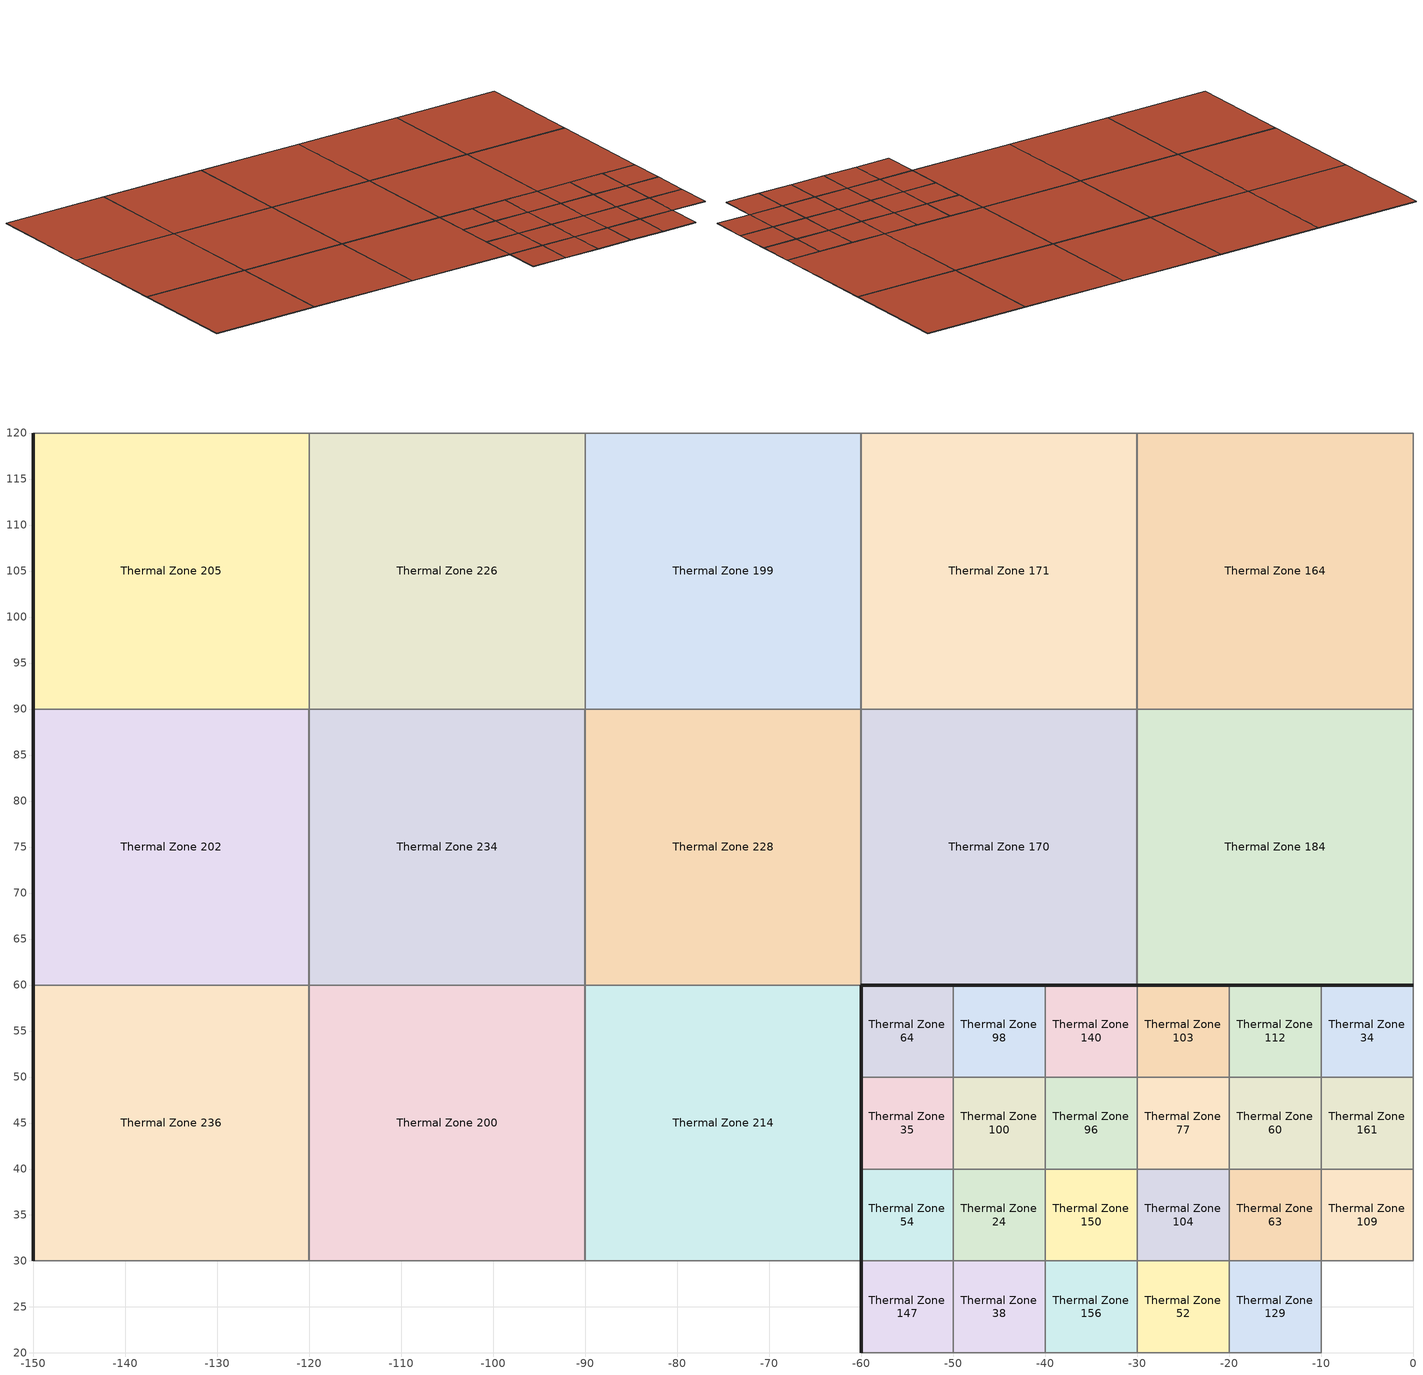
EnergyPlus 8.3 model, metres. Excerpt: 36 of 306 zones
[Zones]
Thermal Zone 100
 floor ground (ASHRAE 90.1-2004 ExtWall Mass ClimateZone 6): -50,50 -40,50 -40,40 -50,40 z-0.1
 wall to Thermal Zone 98 (ASHRAE 90.1-2004 ExtWall Mass ClimateZone 6 Reversed): -40,50 -50,50 z-0.1:0
 wall to Thermal Zone 96 (ASHRAE 90.1-2004 ExtWall Mass ClimateZone 6): -40,40 -40,50 z-0.1:0
 wall to Thermal Zone 24 (ASHRAE 90.1-2004 ExtWall Mass ClimateZone 6): -50,40 -40,40 z-0.1:0
 wall to Thermal Zone 35 (ASHRAE 90.1-2004 ExtWall Mass ClimateZone 6 Reversed): -50,50 -50,40 z-0.1:0
 roof outside (ASHRAE 90.1-2004 ExtWall Mass ClimateZone 6): -50,40 -40,40 -40,50 -50,50 z0
Thermal Zone 103
 floor ground (ASHRAE 90.1-2004 ExtWall Mass ClimateZone 6): -30,60 -20,60 -20,50 -30,50 z-0.1
 wall outside (ASHRAE 90.1-2004 ExtWall Mass ClimateZone 6): -20,60 -30,60 z-0.1:0
 wall to Thermal Zone 112 (ASHRAE 90.1-2004 ExtWall Mass ClimateZone 6): -20,50 -20,60 z-0.1:0
 wall to Thermal Zone 77 (ASHRAE 90.1-2004 ExtWall Mass ClimateZone 6): -30,50 -20,50 z-0.1:0
 wall to Thermal Zone 140 (ASHRAE 90.1-2004 ExtWall Mass ClimateZone 6 Reversed): -30,60 -30,50 z-0.1:0
 roof outside (ASHRAE 90.1-2004 ExtWall Mass ClimateZone 6): -30,50 -20,50 -20,60 -30,60 z0
Thermal Zone 104
 floor ground (ASHRAE 90.1-2004 ExtWall Mass ClimateZone 6): -30,40 -20,40 -20,30 -30,30 z-0.1
 wall to Thermal Zone 77 (ASHRAE 90.1-2004 ExtWall Mass ClimateZone 6 Reversed): -20,40 -30,40 z-0.1:0
 wall to Thermal Zone 63 (ASHRAE 90.1-2004 ExtWall Mass ClimateZone 6): -20,30 -20,40 z-0.1:0
 wall to Thermal Zone 52 (ASHRAE 90.1-2004 ExtWall Mass ClimateZone 6): -30,30 -20,30 z-0.1:0
 wall to Thermal Zone 150 (ASHRAE 90.1-2004 ExtWall Mass ClimateZone 6 Reversed): -30,40 -30,30 z-0.1:0
 roof outside (ASHRAE 90.1-2004 ExtWall Mass ClimateZone 6): -30,30 -20,30 -20,40 -30,40 z0
Thermal Zone 109
 floor ground (ASHRAE 90.1-2004 ExtWall Mass ClimateZone 6): -10,40 0,40 0,30 -10,30 z-0.1
 wall to Thermal Zone 161 (ASHRAE 90.1-2004 ExtWall Mass ClimateZone 6 Reversed): 0,40 -10,40 z-0.1:0
 wall to Thermal Zone 22 (ASHRAE 90.1-2004 ExtWall Mass ClimateZone 6): 0,30 0,40 z-0.1:0
 wall to Thermal Zone 88 (ASHRAE 90.1-2004 ExtWall Mass ClimateZone 6): -10,30 0,30 z-0.1:0
 wall to Thermal Zone 63 (ASHRAE 90.1-2004 ExtWall Mass ClimateZone 6 Reversed): -10,40 -10,30 z-0.1:0
 roof outside (ASHRAE 90.1-2004 ExtWall Mass ClimateZone 6): -10,30 0,30 0,40 -10,40 z0
Thermal Zone 112
 floor ground (ASHRAE 90.1-2004 ExtWall Mass ClimateZone 6): -20,60 -10,60 -10,50 -20,50 z-0.1
 wall outside (ASHRAE 90.1-2004 ExtWall Mass ClimateZone 6): -10,60 -20,60 z-0.1:0
 wall to Thermal Zone 34 (ASHRAE 90.1-2004 ExtWall Mass ClimateZone 6): -10,50 -10,60 z-0.1:0
 wall to Thermal Zone 60 (ASHRAE 90.1-2004 ExtWall Mass ClimateZone 6): -20,50 -10,50 z-0.1:0
 roof outside (ASHRAE 90.1-2004 ExtWall Mass ClimateZone 6): -20,50 -10,50 -10,60 -20,60 z0
Thermal Zone 129
 floor ground (ASHRAE 90.1-2004 ExtWall Mass ClimateZone 6): -20,30 -10,30 -10,20 -20,20 z-0.1
 wall to Thermal Zone 63 (ASHRAE 90.1-2004 ExtWall Mass ClimateZone 6 Reversed): -10,30 -20,30 z-0.1:0
 wall to Thermal Zone 88 (ASHRAE 90.1-2004 ExtWall Mass ClimateZone 6): -10,20 -10,30 z-0.1:0
 wall to Thermal Zone 148 (ASHRAE 90.1-2004 ExtWall Mass ClimateZone 6): -20,20 -10,20 z-0.1:0
 wall to Thermal Zone 52 (ASHRAE 90.1-2004 ExtWall Mass ClimateZone 6 Reversed): -20,30 -20,20 z-0.1:0
 roof outside (ASHRAE 90.1-2004 ExtWall Mass ClimateZone 6): -20,20 -10,20 -10,30 -20,30 z0
Thermal Zone 140
 floor ground (ASHRAE 90.1-2004 ExtWall Mass ClimateZone 6): -40,60 -30,60 -30,50 -40,50 z-0.1
 wall outside (ASHRAE 90.1-2004 ExtWall Mass ClimateZone 6): -30,60 -40,60 z-0.1:0
 wall to Thermal Zone 96 (ASHRAE 90.1-2004 ExtWall Mass ClimateZone 6): -40,50 -30,50 z-0.1:0
 wall to Thermal Zone 98 (ASHRAE 90.1-2004 ExtWall Mass ClimateZone 6 Reversed): -40,60 -40,50 z-0.1:0
 roof outside (ASHRAE 90.1-2004 ExtWall Mass ClimateZone 6): -40,50 -30,50 -30,60 -40,60 z0
Thermal Zone 147
 floor ground (ASHRAE 90.1-2004 ExtWall Mass ClimateZone 6): -60,30 -50,30 -50,20 -60,20 z-0.1
 wall outside (ASHRAE 90.1-2004 ExtWall Mass ClimateZone 6): -60,30 -60,20 z-0.1:0
 wall to Thermal Zone 54 (ASHRAE 90.1-2004 ExtWall Mass ClimateZone 6 Reversed): -50,30 -60,30 z-0.1:0
 wall to Thermal Zone 38 (ASHRAE 90.1-2004 ExtWall Mass ClimateZone 6): -50,20 -50,30 z-0.1:0
 wall to Thermal Zone 128 (ASHRAE 90.1-2004 ExtWall Mass ClimateZone 6): -60,20 -50,20 z-0.1:0
 roof outside (ASHRAE 90.1-2004 ExtWall Mass ClimateZone 6): -60,20 -50,20 -50,30 -60,30 z0
Thermal Zone 150
 floor ground (ASHRAE 90.1-2004 ExtWall Mass ClimateZone 6): -40,40 -30,40 -30,30 -40,30 z-0.1
 wall to Thermal Zone 96 (ASHRAE 90.1-2004 ExtWall Mass ClimateZone 6 Reversed): -30,40 -40,40 z-0.1:0
 wall to Thermal Zone 156 (ASHRAE 90.1-2004 ExtWall Mass ClimateZone 6): -40,30 -30,30 z-0.1:0
 wall to Thermal Zone 24 (ASHRAE 90.1-2004 ExtWall Mass ClimateZone 6 Reversed): -40,40 -40,30 z-0.1:0
 roof outside (ASHRAE 90.1-2004 ExtWall Mass ClimateZone 6): -40,30 -30,30 -30,40 -40,40 z0
Thermal Zone 156
 floor ground (ASHRAE 90.1-2004 ExtWall Mass ClimateZone 6): -40,30 -30,30 -30,20 -40,20 z-0.1
 wall to Thermal Zone 52 (ASHRAE 90.1-2004 ExtWall Mass ClimateZone 6): -30,20 -30,30 z-0.1:0
 wall to Thermal Zone 53 (ASHRAE 90.1-2004 ExtWall Mass ClimateZone 6): -40,20 -30,20 z-0.1:0
 wall to Thermal Zone 38 (ASHRAE 90.1-2004 ExtWall Mass ClimateZone 6 Reversed): -40,30 -40,20 z-0.1:0
 roof outside (ASHRAE 90.1-2004 ExtWall Mass ClimateZone 6): -40,20 -30,20 -30,30 -40,30 z0
Thermal Zone 161
 floor ground (ASHRAE 90.1-2004 ExtWall Mass ClimateZone 6): -10,50 0,50 0,40 -10,40 z-0.1
 wall to Thermal Zone 34 (ASHRAE 90.1-2004 ExtWall Mass ClimateZone 6 Reversed): 0,50 -10,50 z-0.1:0
 wall to Thermal Zone 123 (ASHRAE 90.1-2004 ExtWall Mass ClimateZone 6): 0,40 0,50 z-0.1:0
 wall to Thermal Zone 60 (ASHRAE 90.1-2004 ExtWall Mass ClimateZone 6 Reversed): -10,50 -10,40 z-0.1:0
 roof outside (ASHRAE 90.1-2004 ExtWall Mass ClimateZone 6): -10,40 0,40 0,50 -10,50 z0
Thermal Zone 164
 floor ground (ASHRAE 90.1-2004 ExtWall Mass ClimateZone 6): -30,120 0,120 0,90 -30,90 z-0.1
 wall to Thermal Zone 183 (ASHRAE 90.1-2004 ExtWall Mass ClimateZone 6 Reversed): 0,120 -30,120 z-0.1:0
 wall to Thermal Zone 191 (ASHRAE 90.1-2004 ExtWall Mass ClimateZone 6): 0,90 0,120 z-0.1:0
 wall to Thermal Zone 184 (ASHRAE 90.1-2004 ExtWall Mass ClimateZone 6): -30,90 0,90 z-0.1:0
 wall to Thermal Zone 171 (ASHRAE 90.1-2004 ExtWall Mass ClimateZone 6 Reversed): -30,120 -30,90 z-0.1:0
 roof outside (ASHRAE 90.1-2004 ExtWall Mass ClimateZone 6): -30,90 0,90 0,120 -30,120 z0
Thermal Zone 170
 floor ground (ASHRAE 90.1-2004 ExtWall Mass ClimateZone 6): -60,90 -30,90 -30,60 -60,60 z-0.1
 wall outside (ASHRAE 90.1-2004 ExtWall Mass ClimateZone 6): -60,60 -30,60 z-0.1:0
 wall to Thermal Zone 171 (ASHRAE 90.1-2004 ExtWall Mass ClimateZone 6 Reversed): -30,90 -60,90 z-0.1:0
 wall to Thermal Zone 184 (ASHRAE 90.1-2004 ExtWall Mass ClimateZone 6): -30,60 -30,90 z-0.1:0
 wall to Thermal Zone 228 (ASHRAE 90.1-2004 ExtWall Mass ClimateZone 6): -60,90 -60,60 z-0.1:0
 roof outside (ASHRAE 90.1-2004 ExtWall Mass ClimateZone 6): -60,60 -30,60 -30,90 -60,90 z0
Thermal Zone 171
 floor ground (ASHRAE 90.1-2004 ExtWall Mass ClimateZone 6): -60,120 -30,120 -30,90 -60,90 z-0.1
 wall to Thermal Zone 195 (ASHRAE 90.1-2004 ExtWall Mass ClimateZone 6 Reversed): -30,120 -60,120 z-0.1:0
 wall to Thermal Zone 199 (ASHRAE 90.1-2004 ExtWall Mass ClimateZone 6): -60,120 -60,90 z-0.1:0
 roof outside (ASHRAE 90.1-2004 ExtWall Mass ClimateZone 6): -60,90 -30,90 -30,120 -60,120 z0
Thermal Zone 184
 floor ground (ASHRAE 90.1-2004 ExtWall Mass ClimateZone 6): -30,90 0,90 0,60 -30,60 z-0.1
 wall outside (ASHRAE 90.1-2004 ExtWall Mass ClimateZone 6): -30,60 0,60 z-0.1:0
 wall to Thermal Zone 176 (ASHRAE 90.1-2004 ExtWall Mass ClimateZone 6): 0,60 0,90 z-0.1:0
 roof outside (ASHRAE 90.1-2004 ExtWall Mass ClimateZone 6): -30,60 0,60 0,90 -30,90 z0
Thermal Zone 199
 floor ground (ASHRAE 90.1-2004 ExtWall Mass ClimateZone 6): -90,120 -60,120 -60,90 -90,90 z-0.1
 wall to Thermal Zone 232 (ASHRAE 90.1-2004 ExtWall Mass ClimateZone 6 Reversed): -60,120 -90,120 z-0.1:0
 wall to Thermal Zone 228 (ASHRAE 90.1-2004 ExtWall Mass ClimateZone 6): -90,90 -60,90 z-0.1:0
 wall to Thermal Zone 226 (ASHRAE 90.1-2004 ExtWall Mass ClimateZone 6 Reversed): -90,120 -90,90 z-0.1:0
 roof outside (ASHRAE 90.1-2004 ExtWall Mass ClimateZone 6): -90,90 -60,90 -60,120 -90,120 z0
Thermal Zone 200
 floor ground (ASHRAE 90.1-2004 ExtWall Mass ClimateZone 6): -120,60 -90,60 -90,30 -120,30 z-0.1
 wall to Thermal Zone 234 (ASHRAE 90.1-2004 ExtWall Mass ClimateZone 6 Reversed): -90,60 -120,60 z-0.1:0
 wall to Thermal Zone 214 (ASHRAE 90.1-2004 ExtWall Mass ClimateZone 6): -90,30 -90,60 z-0.1:0
 wall to Thermal Zone 231 (ASHRAE 90.1-2004 ExtWall Mass ClimateZone 6): -120,30 -90,30 z-0.1:0
 wall to Thermal Zone 236 (ASHRAE 90.1-2004 ExtWall Mass ClimateZone 6 Reversed): -120,60 -120,30 z-0.1:0
 roof outside (ASHRAE 90.1-2004 ExtWall Mass ClimateZone 6): -120,30 -90,30 -90,60 -120,60 z0
Thermal Zone 202
 floor ground (ASHRAE 90.1-2004 ExtWall Mass ClimateZone 6): -150,90 -120,90 -120,60 -150,60 z-0.1
 wall outside (ASHRAE 90.1-2004 ExtWall Mass ClimateZone 6): -150,90 -150,60 z-0.1:0
 wall to Thermal Zone 205 (ASHRAE 90.1-2004 ExtWall Mass ClimateZone 6 Reversed): -120,90 -150,90 z-0.1:0
 wall to Thermal Zone 234 (ASHRAE 90.1-2004 ExtWall Mass ClimateZone 6): -120,60 -120,90 z-0.1:0
 wall to Thermal Zone 236 (ASHRAE 90.1-2004 ExtWall Mass ClimateZone 6): -150,60 -120,60 z-0.1:0
 roof outside (ASHRAE 90.1-2004 ExtWall Mass ClimateZone 6): -150,60 -120,60 -120,90 -150,90 z0
Thermal Zone 205
 floor ground (ASHRAE 90.1-2004 ExtWall Mass ClimateZone 6): -150,120 -120,120 -120,90 -150,90 z-0.1
 wall outside (ASHRAE 90.1-2004 ExtWall Mass ClimateZone 6): -150,120 -150,90 z-0.1:0
 wall to Thermal Zone 237 (ASHRAE 90.1-2004 ExtWall Mass ClimateZone 6 Reversed): -120,120 -150,120 z-0.1:0
 wall to Thermal Zone 226 (ASHRAE 90.1-2004 ExtWall Mass ClimateZone 6): -120,90 -120,120 z-0.1:0
 roof outside (ASHRAE 90.1-2004 ExtWall Mass ClimateZone 6): -150,90 -120,90 -120,120 -150,120 z0
Thermal Zone 214
 floor ground (ASHRAE 90.1-2004 ExtWall Mass ClimateZone 6): -90,60 -60,60 -60,30 -90,30 z-0.1
 wall outside (ASHRAE 90.1-2004 ExtWall Mass ClimateZone 6): -60,30 -60,60 z-0.1:0
 wall to Thermal Zone 228 (ASHRAE 90.1-2004 ExtWall Mass ClimateZone 6 Reversed): -60,60 -90,60 z-0.1:0
 wall to Thermal Zone 229 (ASHRAE 90.1-2004 ExtWall Mass ClimateZone 6): -90,30 -60,30 z-0.1:0
 roof outside (ASHRAE 90.1-2004 ExtWall Mass ClimateZone 6): -90,30 -60,30 -60,60 -90,60 z0
Thermal Zone 226
 floor ground (ASHRAE 90.1-2004 ExtWall Mass ClimateZone 6): -120,120 -90,120 -90,90 -120,90 z-0.1
 wall to Thermal Zone 201 (ASHRAE 90.1-2004 ExtWall Mass ClimateZone 6 Reversed): -90,120 -120,120 z-0.1:0
 wall to Thermal Zone 234 (ASHRAE 90.1-2004 ExtWall Mass ClimateZone 6): -120,90 -90,90 z-0.1:0
 roof outside (ASHRAE 90.1-2004 ExtWall Mass ClimateZone 6): -120,90 -90,90 -90,120 -120,120 z0
Thermal Zone 228
 floor ground (ASHRAE 90.1-2004 ExtWall Mass ClimateZone 6): -90,90 -60,90 -60,60 -90,60 z-0.1
 wall to Thermal Zone 234 (ASHRAE 90.1-2004 ExtWall Mass ClimateZone 6 Reversed): -90,90 -90,60 z-0.1:0
 roof outside (ASHRAE 90.1-2004 ExtWall Mass ClimateZone 6): -90,60 -60,60 -60,90 -90,90 z0
Thermal Zone 234
 floor ground (ASHRAE 90.1-2004 ExtWall Mass ClimateZone 6): -120,90 -90,90 -90,60 -120,60 z-0.1
 roof outside (ASHRAE 90.1-2004 ExtWall Mass ClimateZone 6): -120,60 -90,60 -90,90 -120,90 z0
Thermal Zone 236
 floor ground (ASHRAE 90.1-2004 ExtWall Mass ClimateZone 6): -150,60 -120,60 -120,30 -150,30 z-0.1
 wall outside (ASHRAE 90.1-2004 ExtWall Mass ClimateZone 6): -150,60 -150,30 z-0.1:0
 wall to Thermal Zone 203 (ASHRAE 90.1-2004 ExtWall Mass ClimateZone 6): -150,30 -120,30 z-0.1:0
 roof outside (ASHRAE 90.1-2004 ExtWall Mass ClimateZone 6): -150,30 -120,30 -120,60 -150,60 z0
Thermal Zone 24
 floor ground (ASHRAE 90.1-2004 ExtWall Mass ClimateZone 6): -50,40 -40,40 -40,30 -50,30 z-0.1
 wall to Thermal Zone 38 (ASHRAE 90.1-2004 ExtWall Mass ClimateZone 6): -50,30 -40,30 z-0.1:0
 wall to Thermal Zone 54 (ASHRAE 90.1-2004 ExtWall Mass ClimateZone 6 Reversed): -50,40 -50,30 z-0.1:0
 roof outside (ASHRAE 90.1-2004 ExtWall Mass ClimateZone 6): -50,30 -40,30 -40,40 -50,40 z0
Thermal Zone 34
 floor ground (ASHRAE 90.1-2004 ExtWall Mass ClimateZone 6): -10,60 0,60 0,50 -10,50 z-0.1
 wall outside (ASHRAE 90.1-2004 ExtWall Mass ClimateZone 6): 0,60 -10,60 z-0.1:0
 wall to Thermal Zone 146 (ASHRAE 90.1-2004 ExtWall Mass ClimateZone 6): 0,50 0,60 z-0.1:0
 roof outside (ASHRAE 90.1-2004 ExtWall Mass ClimateZone 6): -10,50 0,50 0,60 -10,60 z0
Thermal Zone 35
 floor ground (ASHRAE 90.1-2004 ExtWall Mass ClimateZone 6): -60,50 -50,50 -50,40 -60,40 z-0.1
 wall outside (ASHRAE 90.1-2004 ExtWall Mass ClimateZone 6): -60,50 -60,40 z-0.1:0
 wall to Thermal Zone 64 (ASHRAE 90.1-2004 ExtWall Mass ClimateZone 6 Reversed): -50,50 -60,50 z-0.1:0
 wall to Thermal Zone 54 (ASHRAE 90.1-2004 ExtWall Mass ClimateZone 6): -60,40 -50,40 z-0.1:0
 roof outside (ASHRAE 90.1-2004 ExtWall Mass ClimateZone 6): -60,40 -50,40 -50,50 -60,50 z0
Thermal Zone 38
 floor ground (ASHRAE 90.1-2004 ExtWall Mass ClimateZone 6): -50,30 -40,30 -40,20 -50,20 z-0.1
 wall to Thermal Zone 116 (ASHRAE 90.1-2004 ExtWall Mass ClimateZone 6): -50,20 -40,20 z-0.1:0
 roof outside (ASHRAE 90.1-2004 ExtWall Mass ClimateZone 6): -50,20 -40,20 -40,30 -50,30 z0
Thermal Zone 52
 floor ground (ASHRAE 90.1-2004 ExtWall Mass ClimateZone 6): -30,30 -20,30 -20,20 -30,20 z-0.1
 wall to Thermal Zone 160 (ASHRAE 90.1-2004 ExtWall Mass ClimateZone 6): -30,20 -20,20 z-0.1:0
 roof outside (ASHRAE 90.1-2004 ExtWall Mass ClimateZone 6): -30,20 -20,20 -20,30 -30,30 z0
Thermal Zone 54
 floor ground (ASHRAE 90.1-2004 ExtWall Mass ClimateZone 6): -60,40 -50,40 -50,30 -60,30 z-0.1
 wall outside (ASHRAE 90.1-2004 ExtWall Mass ClimateZone 6): -60,40 -60,30 z-0.1:0
 roof outside (ASHRAE 90.1-2004 ExtWall Mass ClimateZone 6): -60,30 -50,30 -50,40 -60,40 z0
Thermal Zone 60
 floor ground (ASHRAE 90.1-2004 ExtWall Mass ClimateZone 6): -20,50 -10,50 -10,40 -20,40 z-0.1
 wall to Thermal Zone 63 (ASHRAE 90.1-2004 ExtWall Mass ClimateZone 6): -20,40 -10,40 z-0.1:0
 wall to Thermal Zone 77 (ASHRAE 90.1-2004 ExtWall Mass ClimateZone 6 Reversed): -20,50 -20,40 z-0.1:0
 roof outside (ASHRAE 90.1-2004 ExtWall Mass ClimateZone 6): -20,40 -10,40 -10,50 -20,50 z0
Thermal Zone 63
 floor ground (ASHRAE 90.1-2004 ExtWall Mass ClimateZone 6): -20,40 -10,40 -10,30 -20,30 z-0.1
 roof outside (ASHRAE 90.1-2004 ExtWall Mass ClimateZone 6): -20,30 -10,30 -10,40 -20,40 z0
Thermal Zone 64
 floor ground (ASHRAE 90.1-2004 ExtWall Mass ClimateZone 6): -60,60 -50,60 -50,50 -60,50 z-0.1
 wall outside (ASHRAE 90.1-2004 ExtWall Mass ClimateZone 6): -50,60 -60,60 -60,50 z-0.1:0
 wall to Thermal Zone 98 (ASHRAE 90.1-2004 ExtWall Mass ClimateZone 6): -50,50 -50,60 z-0.1:0
 roof outside (ASHRAE 90.1-2004 ExtWall Mass ClimateZone 6): -60,50 -50,50 -50,60 -60,60 z0
Thermal Zone 77
 floor ground (ASHRAE 90.1-2004 ExtWall Mass ClimateZone 6): -30,50 -20,50 -20,40 -30,40 z-0.1
 wall to Thermal Zone 96 (ASHRAE 90.1-2004 ExtWall Mass ClimateZone 6 Reversed): -30,50 -30,40 z-0.1:0
 roof outside (ASHRAE 90.1-2004 ExtWall Mass ClimateZone 6): -30,40 -20,40 -20,50 -30,50 z0
Thermal Zone 96
 floor ground (ASHRAE 90.1-2004 ExtWall Mass ClimateZone 6): -40,50 -30,50 -30,40 -40,40 z-0.1
 roof outside (ASHRAE 90.1-2004 ExtWall Mass ClimateZone 6): -40,40 -30,40 -30,50 -40,50 z0
Thermal Zone 98
 floor ground (ASHRAE 90.1-2004 ExtWall Mass ClimateZone 6): -50,60 -40,60 -40,50 -50,50 z-0.1
 wall outside (ASHRAE 90.1-2004 ExtWall Mass ClimateZone 6): -40,60 -50,60 z-0.1:0
 roof outside (ASHRAE 90.1-2004 ExtWall Mass ClimateZone 6): -50,50 -40,50 -40,60 -50,60 z0
[Building]
Building 1: North Axis {deg}=0; Solar Distribution=FullExteriorWithReflections
[Material] Thermal Absorptance=0.9
Name | Roughness | Thickness {m} | Conductivity {W/m-K} | Density {kg/m3} | Specific Heat {J/kg-K} | Solar Absorptance | Visible Absorptance
1/2IN Gypsum | Smooth | 0.0127 | 0.16 | 784.9 | 830 | 0.4 | 0.4
1IN Stucco | Smooth | 0.0253 | 0.6918 | 1858 | 837 | 0.92 | 0.92
8IN CONCRETE HW RefBldg | Rough | 0.2032 | 1.311 | 2240 | 836.8 | 0.7 | 0.7
Mass NonRes Wall Insulation-1.69 | MediumRough | 0.0623673 | 0.049 | 265 | 836.8 | 0.7 | 0.7
[Construction]
ASHRAE 90.1-2004 ExtWall Mass ClimateZone 6: 1IN Stucco, 8IN CONCRETE HW RefBldg, Mass NonRes Wall Insulation-1.69, 1/2IN Gypsum
ASHRAE 90.1-2004 ExtWall Mass ClimateZone 6 Reversed: 1/2IN Gypsum, Mass NonRes Wall Insulation-1.69, 8IN CONCRETE HW RefBldg, 1IN Stucco
[Zone]
Thermal Zone 100; Thermal Zone 103; Thermal Zone 104; Thermal Zone 109; Thermal Zone 112; Thermal Zone 129; Thermal Zone 140; Thermal Zone 147; Thermal Zone 150; Thermal Zone 156; Thermal Zone 161; Thermal Zone 164; Thermal Zone 170; Thermal Zone 171; Thermal Zone 184; Thermal Zone 199; Thermal Zone 200; Thermal Zone 202; Thermal Zone 205; Thermal Zone 214; Thermal Zone 226; Thermal Zone 228; Thermal Zone 234; Thermal Zone 236; Thermal Zone 24; Thermal Zone 34; Thermal Zone 35; Thermal Zone 38; Thermal Zone 52; Thermal Zone 54; Thermal Zone 60; Thermal Zone 63; Thermal Zone 64; Thermal Zone 77; Thermal Zone 96; Thermal Zone 98
